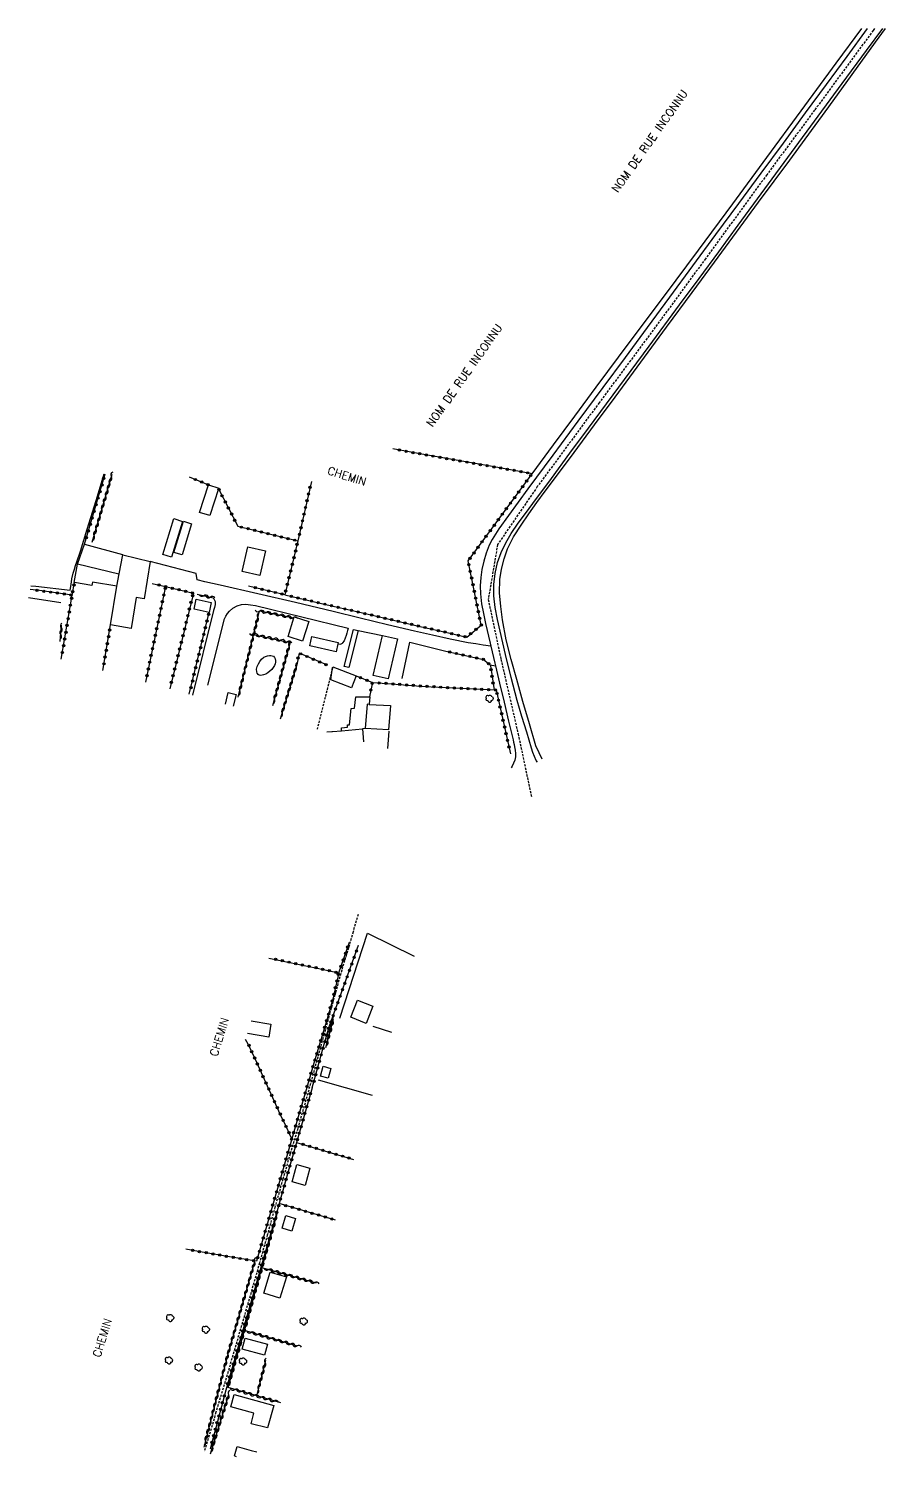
# Model space of a CAD drawing. Header units: millimetres. Extents: x 105000 to 106000, y 137000 to 138000.
# Drawn here: x 105381.1 to 105568.6, y 137687.7 to 138000 of the extents above; entities that cross this region are included whole.
import ezdxf

# ---------------------------------------------------------------- set-up
doc = ezdxf.new("R2010")
doc.units = ezdxf.units.MM
doc.linetypes.add('DASHED', pattern=[0.75, 0.5, -0.25])
doc.layers.get('0').update_dxf_attribs({"linetype": 'CONTINUOUS'})
for name, color, linetype in [('W0001', 6, 'DASHED'), ('W0008', 7, 'CONTINUOUS'), ('W0014', 7, 'CONTINUOUS'), ('W0017', 7, 'CONTINUOUS'), ('W0070', 7, 'DASHED'), ('W0101', 7, 'CONTINUOUS'), ('W0104', 1, 'CONTINUOUS'), ('W0112', 1, 'DASHED'), ('W0300', 7, 'CONTINUOUS'), ('W0303', 7, 'CONTINUOUS'), ('W0310', 3, 'CONTINUOUS'), ('W0322', 7, 'CONTINUOUS'), ('W0323', 7, 'CONTINUOUS'), ('W0330', 7, 'CONTINUOUS'), ('W0515', 5, 'CONTINUOUS'), ('W0989', 7, 'CONTINUOUS')]:
    doc.layers.add(name, color=color, linetype=linetype)
doc.styles.get("Standard").update_dxf_attribs({"font": 'romans.shx', "width": 0.85})

# ---------------------------------------------------------------- blocks, each defined once
blk = doc.blocks.new('T300')
for p, q in [((-0.8, 0.51), (-0.86, 0.34)), ((-0.86, 0.34), (-0.86, 0.17)), ((-0.86, 0.17), (-0.74, 0.06)), ((-0.69, 0.63), (-0.8, 0.51)), ((-0.8, -0.06), (-0.74, 0.06)), ((-0.74, 0.06), (-0.69, 0.11)), ((-0.57, 0.69), (-0.69, 0.63)), ((-0.46, 0.69), (-0.57, 0.69)), ((-0.29, 0.63), (-0.46, 0.69)), ((-0.29, 0.63), (-0.17, 0.74)), ((-0.23, 0.57), (-0.29, 0.63)), ((-0.17, 0.74), (-0.06, 0.8)), ((-0.06, 0.8), (0.06, 0.8)), ((0.06, 0.8), (0.23, 0.74)), ((0.23, 0.74), (0.34, 0.63)), ((0.34, 0.63), (0.4, 0.51)), ((0.46, 0.46), (0.34, 0.46)), ((0.4, 0.51), (0.4, 0.46)), ((0.57, 0.4), (0.46, 0.46)), ((0.57, 0.4), (0.69, 0.29)), ((0.69, 0.29), (0.74, 0.17)), ((0.74, 0.06), (0.69, -0.17)), ((0.74, 0.17), (0.74, 0.06)), ((-0.8, -0.17), (-0.8, -0.06)), ((-0.8, -0.23), (-0.8, -0.17)), ((-0.74, -0.34), (-0.8, -0.23)), ((-0.69, -0.4), (-0.74, -0.34)), ((-0.51, -0.46), (-0.69, -0.4)), ((-0.4, -0.46), (-0.51, -0.46)), ((-0.4, -0.46), (-0.34, -0.46)), ((-0.34, -0.46), (-0.34, -0.4)), ((-0.34, -0.51), (-0.34, -0.46)), ((-0.29, -0.63), (-0.34, -0.51)), ((-0.17, -0.74), (-0.29, -0.63)), ((-0.06, -0.8), (-0.17, -0.74)), ((0.06, -0.8), (-0.06, -0.8)), ((0.17, -0.74), (0.06, -0.8)), ((0.23, -0.69), (0.17, -0.74)), ((0.29, -0.46), (0.23, -0.46)), ((0.29, -0.63), (0.23, -0.69)), ((0.46, -0.4), (0.29, -0.46)), ((0.34, -0.51), (0.29, -0.63)), ((0.34, -0.51), (0.34, -0.46)), ((0.57, -0.34), (0.46, -0.4)), ((0.63, -0.29), (0.57, -0.34)), ((0.69, -0.17), (0.63, -0.29))]:
    blk.add_line(p, q)
blk = doc.blocks.new('t323o')
at = {"color": 0, "linetype": 'Continuous'}
for radius in [0.25, 0.15]:
    blk.add_circle((0, 0), radius, dxfattribs=at)
blk = doc.blocks.new('t310o')
at = {"color": 0, "linetype": 'Continuous'}
for centre, start, end in [((-0.5, 0.38), 216.8699, 323.1304), ((0.5, -0.37), 36.8699, 143.1303)]:
    blk.add_arc(centre, 0.625, start, end, dxfattribs=at)
blk = doc.blocks.new('t322o')
at = {"color": 0, "linetype": 'Continuous'}
for radius in [0.25, 0.15]:
    blk.add_circle((0, 0), radius, dxfattribs=at)

msp = doc.modelspace()

# ---------------------------------------------------------------- linework, layer by layer
at = {"layer": 'W0001'}
msp.add_lwpolyline([(105566.2, 138000), (105565.89, 137999.58), (105553.09, 137982.17), (105542.6, 137968.01), (105529.19, 137949.66), (105519.54, 137936.47), (105505.93, 137918.15), (105492.4, 137899.8), (105483.7, 137887.13), (105481.66, 137875.12), (105484.44, 137862.04), (105488.2, 137845.72), (105491.11, 137832.01)], dxfattribs=at)
at = {"layer": 'W0008'}
for points in [[(105564.59, 138000), (105560.12, 137993.92), (105555.58, 137987.73), (105551.04, 137981.55), (105546.18, 137974.95), (105541.31, 137968.36), (105536.45, 137961.77), (105531.4, 137954.92), (105526.35, 137948.07), (105521.29, 137941.22), (105516.44, 137934.64), (105511.59, 137928.06), (105506.73, 137921.48), (105501.27, 137914.1), (105495.81, 137906.71), (105490.34, 137899.33), (105483.97, 137890.59), (105483.24, 137889.4), (105482.51, 137888.21), (105481.87, 137886.98), (105481.2, 137885.28), (105480.68, 137883.51), (105480.29, 137881.71), (105480.05, 137879.93), (105479.93, 137878.12), (105479.94, 137876.33), (105480.18, 137874.17), (105480.6, 137872.03), (105481.03, 137869.89)], [(105492.44, 137839.56), (105492.16, 137839.9), (105491.76, 137840.75), (105491.44, 137841.67), (105491.13, 137842.59), (105490.07, 137846.07), (105489.01, 137849.55), (105488, 137853.05), (105486.68, 137858.07), (105485.46, 137863.12), (105484.24, 137868.17), (105483.7, 137870.75), (105483.16, 137873.34), (105482.88, 137875.93), (105482.91, 137878.37), (105483.15, 137880.82), (105483.66, 137883.19), (105484.47, 137885.38), (105485.53, 137887.5), (105486.71, 137889.55), (105488.19, 137891.8), (105489.82, 137893.96), (105491.45, 137896.12), (105495.49, 137901.61), (105499.53, 137907.1), (105503.57, 137912.58), (105510.22, 137921.57), (105516.88, 137930.55), (105523.52, 137939.54), (105527.81, 137945.36), (105532.09, 137951.18), (105536.37, 137957.01), (105542.19, 137964.94), (105548.01, 137972.88), (105553.83, 137980.82), (105559.12, 137988), (105564.43, 137995.19), (105567.98, 138000)], [(105481.03, 137869.89), (105482.07, 137865.53), (105482.22, 137864.89), (105483.11, 137861.17), (105483.24, 137860.62)]]:
    msp.add_lwpolyline(points, dxfattribs=at)
at = {"layer": 'W0014'}
msp.add_lwpolyline([(105483.25, 137860.61), (105484.15, 137856.81), (105485.13, 137852.67), (105486.12, 137848.53), (105487.1, 137844.39), (105487.22, 137843.9), (105487.33, 137843.4), (105487.43, 137842.91), (105487.56, 137842.16), (105487.65, 137841.41), (105487.64, 137840.67), (105487.45, 137840), (105487.17, 137839.33), (105486.88, 137838.67), (105486.68, 137838.32)], dxfattribs=at)
at = {"layer": 'W0017'}
for points in [[(105417.94, 137879.39), (105417.78, 137880.77), (105407.71, 137883.46)], [(105482.22, 137864.89), (105480.57, 137865.15), (105478.92, 137865.4), (105477.26, 137865.67), (105473.35, 137866.42), (105469.45, 137867.29), (105465.56, 137868.18), (105459.6, 137869.58), (105453.66, 137871.04), (105447.71, 137872.49), (105439.49, 137874.44), (105431.27, 137876.37), (105423.03, 137878.25), (105421.34, 137878.63), (105419.64, 137879.01), (105417.94, 137879.39)], [(105421.48, 137875.51), (105421.63, 137875.23), (105421.78, 137874.95), (105421.89, 137874.67), (105421.9, 137874.02), (105421.74, 137873.35), (105421.57, 137872.68), (105416.92, 137854.2)], [(105420.3, 137856.38), (105423.92, 137870.9), (105424.27, 137871.48), (105424.62, 137872.06), (105425.03, 137872.57), (105425.8, 137873.21), (105426.7, 137873.72), (105427.64, 137874.04), (105428.63, 137874.1), (105429.67, 137873.97), (105430.7, 137873.84), (105450.98, 137868.85), (105450.85, 137868.3), (105450.72, 137867.76), (105450.56, 137867.24), (105450.35, 137866.66), (105450.11, 137866.1), (105449.76, 137865.61), (105449.66, 137865.5), (105449.55, 137865.4), (105449.43, 137865.32), (105449.22, 137865.3), (105448.99, 137865.34), (105448.76, 137865.39)], [(105453.22, 137868.32), (105458.49, 137867.25)], [(105462.79, 137857.83), (105464.52, 137865.8), (105472.4, 137863.81)], [(105482.08, 137860.81), (105483.25, 137860.61)], [(105459.69, 137842.49), (105459.99, 137846.31)]]:
    msp.add_lwpolyline(points, dxfattribs=at)
at = {"layer": 'W0070'}
msp.add_lwpolyline([(105453.22, 137806.24), (105452.07, 137802.42), (105451.29, 137799.61), (105450.43, 137796.81), (105449.59, 137794.01), (105448.28, 137789.35), (105447, 137784.68), (105445.73, 137780), (105444.35, 137774.99), (105442.97, 137769.98), (105441.57, 137764.97), (105439.96, 137759.41), (105438.32, 137753.86), (105436.7, 137748.3), (105434.99, 137742.21), (105433.31, 137736.1), (105431.61, 137730.01), (105429.34, 137722.07), (105427.04, 137714.15), (105424.73, 137706.22), (105422.08, 137697.33), (105419.49, 137688.66)], dxfattribs=at)
at = {"layer": 'W0101'}
msp.add_lwpolyline([(105426.12, 137687.78), (105426.49, 137687.68)], dxfattribs=at)
at = {"layer": 'W0104'}
for points in [[(105420.47, 137900.19), (105422.68, 137899.46), (105422.63, 137899.31), (105420.71, 137893.46), (105418.51, 137894.18)], [(105412.83, 137892.81), (105414.78, 137892.21), (105412.38, 137884.39), (105410.43, 137884.99)], [(105414.95, 137892.25), (105416.75, 137891.7), (105414.67, 137884.86), (105412.87, 137885.41)], [(105393.29, 137887.21), (105401.64, 137884.94), (105401.64, 137884.93), (105401.71, 137884.91), (105407.71, 137883.46), (105406.36, 137875.27), (105404.61, 137875.56), (105403.49, 137868.81), (105399.02, 137869.55), (105400.41, 137878), (105400.86, 137880.7), (105400.85, 137880.67), (105391.75, 137882.87)], [(105429.05, 137886.66), (105432.9, 137885.77), (105431.65, 137880.36), (105427.79, 137881.24)], [(105417.78, 137875.17), (105421.04, 137874.49), (105420.58, 137872.29), (105417.32, 137872.97)], [(105442.42, 137870.3), (105441.05, 137865.98), (105437.85, 137866.99), (105439.15, 137871.1), (105439.22, 137871.32)], [(105443.08, 137867.01), (105448.83, 137865.73), (105448.76, 137865.39), (105448.38, 137863.7), (105442.63, 137864.98)], [(105452.18, 137868.58), (105453.22, 137868.32), (105451.17, 137860.21), (105450.12, 137860.47)], [(105458.49, 137867.25), (105461.78, 137866.48), (105459.75, 137857.74), (105456.45, 137858.51)], [(105456.43, 137786.18), (105454.95, 137782.4), (105451.57, 137783.73), (105453.06, 137787.5)], [(105447.22, 137772.56), (105446.66, 137770.44), (105444.97, 137770.89), (105445.53, 137773.01), (105447.22, 137772.56)], [(105439.79, 137751.52), (105442.65, 137750.74), (105441.63, 137746.97), (105438.77, 137747.74)], [(105437.38, 137740.36), (105439.5, 137739.74), (105438.67, 137736.96), (105436.55, 137737.59)], [(105433.93, 137728.01), (105437.48, 137726.93), (105436.07, 137722.3), (105432.53, 137723.38)], [(105428.48, 137713.53), (105433.32, 137712.23), (105432.68, 137709.84), (105427.84, 137711.14)], [(105426.06, 137701.23), (105434.72, 137698.84), (105433.37, 137693.95), (105429.78, 137694.78), (105430.33, 137697.17), (105425.32, 137698.55)]]:
    msp.add_lwpolyline(points, close=True, dxfattribs=at)
for points in [[(105400.86, 137880.7), (105401.71, 137884.91)], [(105400.41, 137878), (105395.04, 137878.94), (105394.91, 137878.2), (105391.09, 137878.87), (105391.05, 137878.87), (105391.75, 137882.87)], [(105447.19, 137857.55), (105447.6, 137860.24), (105447.62, 137860.4), (105452.75, 137858.39), (105451.73, 137855.79)], [(105451.73, 137855.79), (105447.19, 137857.55)], [(105424.14, 137852.22), (105424.76, 137854.75), (105426.49, 137854.32), (105425.86, 137851.75)], [(105449.52, 137846.42), (105449.52, 137847.02), (105450.89, 137847.19), (105450.89, 137847.68), (105451.29, 137847.68), (105451.63, 137851.24), (105452.42, 137851.33), (105452.66, 137853.82), (105455.68, 137853.83), (105455.73, 137853.83), (105455.58, 137852.24), (105455.58, 137852.18), (105455.58, 137852.18), (105455.2, 137852.21), (105454.7, 137846.91), (105454.12, 137846.84)], [(105455.58, 137852.18), (105460.3, 137851.92), (105459.81, 137846.63), (105454.7, 137846.91)], [(105446.36, 137846.14), (105447.43, 137846.24), (105447.56, 137846.25), (105447.58, 137846.24), (105449.52, 137846.42), (105454.12, 137846.84), (105454.38, 137843.95)], [(105429.75, 137782.99), (105434.12, 137782.23), (105433.62, 137779.38), (105428.95, 137780.2)], [(105426.12, 137687.78), (105426.7, 137689.85), (105429.77, 137689), (105431.03, 137688.65)]]:
    msp.add_lwpolyline(points, dxfattribs=at)
at = {"layer": 'W0112'}
msp.add_lwpolyline([(105447.6, 137860.24), (105444.21, 137846.73)], dxfattribs=at)
at = {"layer": 'W0303'}
for points in [[(105381.07, 137875.54), (105388.14, 137874.46)], [(105449.17, 137783.53), (105455.21, 137802.11), (105465.47, 137797.12)], [(105456.42, 137781.77), (105460.5, 137780.49)], [(105456.34, 137766.6), (105444.54, 137770.01)]]:
    msp.add_lwpolyline(points, dxfattribs=at)
at = {"layer": 'W0310'}
for points in [[(105394.99, 137887.63), (105399.37, 137902.56)], [(105417.93, 137876.26), (105421.48, 137875.51)], [(105426.93, 137853.73), (105431.59, 137872.61), (105439.15, 137871.1)], [(105387.95, 137865.93), (105388.31, 137869.51)], [(105429.88, 137867.55), (105438.29, 137865.74), (105434.44, 137851.88)], [(105439.75, 137860.84), (105436.12, 137848.94)], [(105446.13, 137777.13), (105447.82, 137783.45)], [(105424.72, 137702.73), (105425.32, 137704.88), (105425.92, 137707.02), (105426.53, 137709.17), (105427.12, 137711.18), (105427.72, 137713.2), (105428.32, 137715.21), (105432.14, 137728.95), (105435.54, 137741.1)], [(105430.54, 137730.25), (105427.65, 137720.31), (105424.77, 137710.37), (105419.39, 137689.69), (105419.39, 137689.69), (105419.39, 137689.69)], [(105444.08, 137725.6), (105432.14, 137728.95)], [(105439.95, 137711.81), (105428.32, 137715.21)], [(105430.99, 137700.91), (105432.98, 137708.69)], [(105420.89, 137688.25), (105424.89, 137701.26)], [(105436.24, 137699.38), (105430.99, 137700.91), (105424.72, 137702.73)]]:
    msp.add_lwpolyline(points, dxfattribs=at)
at = {"layer": 'W0322'}
msp.add_lwpolyline([(105443.11, 137768.29), (105444.36, 137772.81), (105445.6, 137777.32), (105446.9, 137781.83), (105446.9, 137781.83), (105453.3, 137799.52), (105453.3, 137799.52), (105453.3, 137799.52), (105453.3, 137799.52), (105453.3, 137799.52)], dxfattribs=at)
at = {"layer": 'W0323'}
for points in [[(105437.14, 137876.15), (105445.48, 137874.2), (105453.82, 137872.24), (105462.16, 137870.3), (105467.08, 137869.16), (105472.01, 137868.03), (105476.94, 137866.89), (105480.12, 137869.52), (105477.24, 137883.55), (105491.27, 137902.64), (105482.94, 137904.11), (105474.62, 137905.58), (105466.3, 137907.06), (105460.79, 137908.06)], [(105393.29, 137887.21), (105397.83, 137902.62)], [(105416.19, 137901.93), (105420.47, 137900.19)], [(105442.95, 137900.92), (105440.03, 137887.93)], [(105422.63, 137899.31), (105426.87, 137891.13)], [(105426.87, 137891.13), (105440.03, 137887.93), (105437.14, 137876.15), (105429.21, 137878.05)], [(105388.24, 137862.04), (105390.61, 137876.08), (105391.09, 137878.87)], [(105408.13, 137878.61), (105411.06, 137877.93), (105417.13, 137876.51)], [(105390.61, 137876.08), (105383.46, 137877.05), (105381.44, 137877.32)], [(105411.06, 137877.93), (105406.65, 137857.01)], [(105417.13, 137876.51), (105411.99, 137855.55)], [(105416.24, 137854.38), (105420.58, 137872.29)], [(105397.29, 137859.57), (105399.02, 137869.55)], [(105446.51, 137860.73), (105440.27, 137863.39), (105439.75, 137860.84)], [(105472.4, 137863.81), (105480.61, 137862.02), (105482.08, 137860.81), (105482.15, 137860.75), (105482.16, 137860.63), (105482.93, 137855.35)], [(105452.75, 137858.39), (105456.3, 137856.98), (105455.68, 137853.83)], [(105456.3, 137856.98), (105460.6, 137856.66), (105464.89, 137856.34), (105469.19, 137856.05), (105473.93, 137855.79), (105478.67, 137855.56), (105482.93, 137855.35), (105483.41, 137855.33)], [(105483.41, 137855.33), (105486.54, 137841.39), (105486.54, 137841.39)], [(105448.95, 137793.45), (105451.27, 137800.13)], [(105433.66, 137796.7), (105444.23, 137794.51), (105448.95, 137793.45)], [(105448.95, 137793.45), (105448.52, 137791.54), (105448.08, 137789.63), (105447.63, 137787.73), (105446.3, 137782.87), (105444.83, 137778.04), (105443.37, 137773.21), (105441.8, 137767.85), (105440.24, 137762.49), (105438.67, 137757.13), (105430.97, 137730.36), (105425.03, 137731.36), (105419.09, 137732.37), (105415.5, 137732.99)], [(105438.67, 137757.13), (105437.41, 137759.85), (105436.16, 137762.57), (105434.9, 137765.28), (105432.98, 137769.48), (105431.07, 137773.68), (105429.16, 137777.88), (105428.57, 137778.86)], [(105443.11, 137768.29), (105440.51, 137759.14), (105439.71, 137756.35), (105437.9, 137749.99), (105435.91, 137742.98), (105435.3, 137740.85), (105431.61, 137727.95), (105427.92, 137715.04), (105424.22, 137702.14)], [(105439.71, 137756.35), (105452.17, 137752.65)], [(105448.2, 137739.39), (105435.91, 137742.98)], [(105424.22, 137702.14), (105420.78, 137689.3)]]:
    msp.add_lwpolyline(points, dxfattribs=at)
at = {"layer": 'W0330'}
for points in [[(105493.43, 137840.17), (105492.78, 137841.6), (105492.11, 137843.09), (105490.68, 137847.93), (105489.24, 137852.77), (105487.89, 137857.64), (105486.71, 137861.96), (105485.6, 137866.3), (105484.79, 137870.69), (105484.4, 137873.62), (105484.14, 137876.58), (105484.22, 137879.5), (105484.57, 137881.77), (105485.12, 137884.03), (105485.87, 137886.21), (105487.19, 137888.86), (105488.83, 137891.37), (105490.54, 137893.84), (105492.29, 137896.33), (105494.11, 137898.78), (105495.93, 137901.23), (105500.44, 137907.27), (105504.94, 137913.32), (105509.44, 137919.37), (105515.07, 137927), (105520.69, 137934.65), (105526.31, 137942.3), (105531.15, 137948.88), (105535.99, 137955.47), (105540.83, 137962.05), (105544.23, 137966.65), (105547.63, 137971.24), (105551.02, 137975.83), (105556.16, 137982.89), (105561.28, 137989.96), (105566.41, 137997.03), (105568.58, 138000)], [(105550.13, 137981.97), (105557.82, 137992.42), (105563.4, 138000)], [(105491.27, 137902.64), (105495.94, 137908.95), (105500.61, 137915.25), (105505.28, 137921.55), (105512.74, 137931.54), (105520.21, 137941.51), (105527.66, 137951.5), (105535.16, 137961.65), (105542.65, 137971.81), (105550.13, 137981.97)], [(105381.6, 137878.12), (105382.68, 137878), (105390.19, 137877.13), (105390.38, 137878.39), (105390.57, 137879.66), (105390.83, 137880.9), (105391.09, 137881.72), (105391.37, 137882.53), (105391.66, 137883.34), (105392.43, 137885.72), (105393.17, 137888.11), (105393.91, 137890.49), (105395.85, 137896.8), (105397.64, 137902.63)]]:
    msp.add_lwpolyline(points, dxfattribs=at)
at = {"layer": 'W0515'}
msp.add_lwpolyline([(105432.47, 137858.61), (105432.16, 137858.53), (105431.83, 137858.49), (105431.55, 137858.54), (105431.32, 137858.72), (105431.13, 137859), (105431, 137859.28), (105430.95, 137859.85), (105431.11, 137860.46), (105431.35, 137861.02), (105431.66, 137861.57), (105432.07, 137862.08), (105432.56, 137862.47), (105432.94, 137862.66), (105433.36, 137862.81), (105433.78, 137862.87), (105434.08, 137862.86), (105434.39, 137862.82), (105434.64, 137862.71), (105434.86, 137862.46), (105435, 137862.13), (105435.08, 137861.79), (105435.08, 137861.42), (105435.01, 137861.05), (105434.88, 137860.69), (105434.63, 137860.22), (105434.28, 137859.79), (105433.89, 137859.42), (105433.46, 137859.08), (105432.98, 137858.79)], close=True, dxfattribs=at)

# ---------------------------------------------------------------- block references
at = {"layer": 'W0300', "rotation": 359.9999899820874}
for p in [(105481.99, 137853.41), (105441.31, 137717.18), (105428.05, 137708.43)]:
    msp.add_blockref('T300', p, dxfattribs=at)
at = {"layer": 'W0300'}
for p in [(105412.1, 137717.95), (105419.91, 137715.4), (105411.83, 137708.65), (105418.32, 137707.11)]:
    msp.add_blockref('T300', p, dxfattribs=at)
at = {"layer": 'W0310'}
for p, rotation in [((105398.79, 137900.58), 73.62619329080735), ((105399.21, 137902.02), 73.62619329080735), ((105397.52, 137896.27), 73.62619329080735), ((105397.95, 137897.71), 73.62619329080735), ((105398.37, 137899.15), 73.62619329080735), ((105396.68, 137893.39), 73.62619329080735), ((105397.1, 137894.83), 73.62619329080735), ((105395.83, 137890.51), 73.62619329080735), ((105396.25, 137891.95), 73.62619329080735), ((105395.41, 137889.07), 73.62619329080735), ((105419.39, 137875.95), 348.0813169817786), ((105420.86, 137875.64), 348.0813169817786), ((105431.65, 137872.59), 348.7454764674711), ((105431.25, 137871.21), 76.13172646235581), ((105433.12, 137872.3), 348.7454764674711), ((105434.59, 137872.01), 348.7454764674711), ((105436.06, 137871.72), 348.7454764674711), ((105388.25, 137868.91), 84.21339890819695), ((105430.53, 137868.29), 76.13172646235581), ((105430.89, 137869.75), 76.13172646235581), ((105437.54, 137871.42), 348.7454764674711), ((105439.01, 137871.13), 348.7454764674711), ((105388.1, 137867.42), 84.21339890819695), ((105430.36, 137867.44), 347.9075689939675), ((105429.81, 137865.38), 76.13172646235581), ((105430.17, 137866.84), 76.13172646235581), ((105431.83, 137867.13), 347.9075689939675), ((105433.29, 137866.82), 347.9075689939675), ((105434.76, 137866.5), 347.9075689939675), ((105436.23, 137866.19), 347.9075689939675), ((105437.69, 137865.87), 347.9075689939675), ((105438.06, 137864.89), 254.4790865026539), ((105429.09, 137862.47), 76.13172646235581), ((105429.45, 137863.92), 76.13172646235581), ((105437.25, 137862), 254.4790865026539), ((105437.65, 137863.44), 254.4790865026539), ((105428.37, 137859.56), 76.13172646235581), ((105428.73, 137861.01), 76.13172646235581), ((105436.45, 137859.11), 254.4790865026539), ((105436.85, 137860.55), 254.4790865026539), ((105439.18, 137858.99), 253.0261427672992), ((105439.62, 137860.42), 253.0261427672992), ((105427.65, 137856.64), 76.13172646235581), ((105428.01, 137858.1), 76.13172646235581), ((105435.65, 137856.22), 254.4790865026539), ((105436.05, 137857.66), 254.4790865026539), ((105438.31, 137856.12), 253.0261427672992), ((105438.74, 137857.55), 253.0261427672992), ((105427.29, 137855.19), 76.13172646235581), ((105434.84, 137853.33), 254.4790865026539), ((105435.25, 137854.77), 254.4790865026539), ((105437.43, 137853.25), 253.0261427672992), ((105437.87, 137854.68), 253.0261427672992), ((105436.55, 137850.38), 253.0261427672992), ((105436.99, 137851.81), 253.0261427672992), ((105447.29, 137781.48), 75.04827457240795), ((105447.68, 137782.93), 75.04827457240795), ((105446.52, 137778.58), 75.04827457240795), ((105446.9, 137780.03), 75.04827457240795), ((105435.31, 137740.27), 74.3621265053155), ((105434.5, 137737.38), 74.3621265053155), ((105434.9, 137738.82), 74.3621265053155), ((105433.69, 137734.49), 74.3621265053155), ((105434.1, 137735.93), 74.3621265053155), ((105432.88, 137731.6), 74.3621265053155), ((105433.29, 137733.04), 74.3621265053155), ((105430.1, 137728.75), 253.805992717681), ((105430.52, 137730.19), 253.805992717681), ((105432.07, 137728.71), 74.46383692850549), ((105432.48, 137730.16), 74.3621265053155), ((105433.58, 137728.54), 164.3624648483534), ((105435.03, 137728.14), 164.3624648483534), ((105428.85, 137724.42), 253.805992717681), ((105429.27, 137725.86), 253.805992717681), ((105429.69, 137727.31), 253.805992717681), ((105430.87, 137724.38), 74.46383692850549), ((105431.27, 137725.82), 74.46383692850549), ((105431.67, 137727.27), 74.46383692850549), ((105436.47, 137727.73), 164.3624648483534), ((105437.92, 137727.33), 164.3624648483534), ((105439.36, 137726.92), 164.3624648483534), ((105440.81, 137726.52), 164.3624648483534), ((105442.25, 137726.11), 164.3624648483534), ((105443.69, 137725.71), 164.3624648483534), ((105428.01, 137721.54), 253.805992717681), ((105428.43, 137722.98), 253.805992717681), ((105430.07, 137721.49), 74.46383692850549), ((105430.47, 137722.93), 74.46383692850549), ((105427.18, 137718.66), 253.8044489422965), ((105427.59, 137720.1), 253.8044489422965), ((105429.26, 137718.59), 74.46383692850549), ((105429.66, 137720.04), 74.46383692850549), ((105426.34, 137715.78), 253.8044489422965), ((105426.76, 137717.22), 253.8044489422965), ((105428.46, 137715.7), 74.46383692850549), ((105428.86, 137717.15), 74.46383692850549), ((105425.5, 137712.9), 253.8044489422965), ((105425.92, 137714.34), 253.8044489422965), ((105427.61, 137712.83), 73.36599505671516), ((105428.04, 137714.26), 73.37379049962279), ((105429.76, 137714.79), 163.6869268907888), ((105431.2, 137714.37), 163.6869268907888), ((105432.64, 137713.95), 163.6869268907888), ((105434.08, 137713.53), 163.6869268907888), ((105435.52, 137713.11), 163.6869268907888), ((105436.96, 137712.69), 163.6869268907888), ((105424.68, 137710.02), 255.4335466929689), ((105425.08, 137711.46), 253.8044489422965), ((105426.76, 137709.95), 73.6580998438363), ((105427.18, 137711.39), 73.36599505671516), ((105438.4, 137712.27), 163.6869268907888), ((105439.84, 137711.84), 163.6869268907888), ((105423.54, 137705.66), 255.4335466929689), ((105423.92, 137707.11), 255.4335466929689), ((105424.3, 137708.57), 255.4335466929689), ((105425.53, 137705.62), 74.42217422566274), ((105425.93, 137707.07), 74.10407620442305), ((105426.34, 137708.51), 74.10407620442305), ((105432.48, 137706.72), 75.67492792386236), ((105432.85, 137708.18), 75.67492792386236), ((105422.79, 137702.76), 255.4335466929689), ((105423.17, 137704.21), 255.4335466929689), ((105425.12, 137704.18), 74.39739225059603), ((105431.73, 137703.82), 75.67492792386236), ((105432.1, 137705.27), 75.67492792386236), ((105422.03, 137699.85), 255.4335466929689), ((105422.41, 137701.31), 255.4335466929689), ((105424.42, 137699.72), 72.9202344092095), ((105424.86, 137701.15), 72.9202344092095), ((105426.16, 137702.31), 163.7847067303259), ((105427.6, 137701.9), 163.7847067303259), ((105429.04, 137701.48), 163.7847067303259), ((105430.48, 137701.06), 163.7847067303259), ((105431.36, 137702.36), 75.67492792386236), ((105431.92, 137700.64), 163.7865308716284), ((105433.36, 137700.22), 163.7865308716284), ((105434.8, 137699.8), 163.7865308716284), ((105421.28, 137696.95), 255.4335466929689), ((105421.66, 137698.4), 255.4335466929689), ((105423.54, 137696.85), 72.9202344092095), ((105423.98, 137698.28), 72.9202344092095), ((105420.53, 137694.05), 255.4335466929689), ((105420.9, 137695.5), 255.4335466929689), ((105422.65, 137693.98), 72.9202344092095), ((105423.09, 137695.41), 72.9202344092095), ((105419.77, 137691.14), 255.4335466929689), ((105420.15, 137692.6), 255.4335466929689), ((105421.77, 137691.11), 72.9202344092095), ((105422.21, 137692.55), 72.9202344092095), ((105421.33, 137689.68), 72.9202344092095)]:
    msp.add_blockref('t310o', p, dxfattribs=dict(at, rotation=rotation))
at = {"layer": 'W0322'}
for p, rotation in [((105452.32, 137796.82), 70.12642958929352), ((105452.83, 137798.23), 70.12642958929352), ((105451.3, 137794), 70.12642958929352), ((105451.81, 137795.41), 70.12642958929352), ((105450.28, 137791.17), 70.12642958929352), ((105450.79, 137792.58), 70.12642958929352), ((105449.26, 137788.35), 70.12642958929352), ((105449.77, 137789.76), 70.12642958929352), ((105448.24, 137785.53), 70.12642958929352), ((105448.75, 137786.94), 70.12642958929352), ((105446.75, 137781.29), 73.89676025965797), ((105447.22, 137782.71), 70.12642958929352), ((105447.73, 137784.12), 70.12642958929352), ((105445.92, 137778.41), 73.89676025965797), ((105446.33, 137779.85), 73.89676025965797), ((105445.1, 137775.52), 74.55833456561984), ((105445.5, 137776.96), 74.55833456561984), ((105444.31, 137772.63), 74.55833456571457), ((105444.71, 137774.07), 74.55833456561984), ((105443.51, 137769.73), 74.55833456571457), ((105443.91, 137771.18), 74.55833456571457)]:
    msp.add_blockref('t322o', p, dxfattribs=dict(at, rotation=rotation))
at = {"layer": 'W0323'}
for p, rotation in [((105462.22, 137907.8), 169.7500871476099), ((105463.7, 137907.53), 169.7500871476099), ((105465.17, 137907.26), 169.7500871476099), ((105466.65, 137907), 169.9158426237007), ((105468.13, 137906.74), 169.9158426237007), ((105469.6, 137906.47), 169.9158426237007), ((105471.08, 137906.21), 169.9158426237007), ((105472.56, 137905.95), 169.9158426237007), ((105474.04, 137905.68), 169.9158426237007), ((105475.51, 137905.42), 169.9861310239857), ((105476.99, 137905.16), 169.9861310239857), ((105478.47, 137904.9), 169.9861310239857), ((105479.94, 137904.64), 169.9861310239857), ((105481.42, 137904.38), 169.9861310239857), ((105482.9, 137904.12), 169.9861310239857), ((105484.38, 137903.86), 169.991627533036), ((105485.85, 137903.6), 169.991627533036), ((105487.33, 137903.34), 169.991627533036), ((105488.81, 137903.08), 169.991627533036), ((105397.11, 137900.16), 73.55801020386832), ((105397.53, 137901.6), 73.55801020386832), ((105417.58, 137901.36), 337.847968347057), ((105418.97, 137900.8), 337.847968347057), ((105420.36, 137900.23), 337.847968347057), ((105490.08, 137901.03), 53.69609957998251), ((105490.28, 137902.82), 169.991627533036), ((105490.97, 137902.24), 53.69609957998251), ((105396.26, 137897.28), 73.55801020386832), ((105396.68, 137898.72), 73.55801020386832), ((105422.73, 137899.12), 297.4016496340663), ((105423.42, 137897.79), 297.4016496340663), ((105442.33, 137898.17), 257.3346233207237), ((105442.66, 137899.64), 257.3346233207237), ((105487.42, 137897.4), 53.69609957998251), ((105488.31, 137898.61), 53.69609957998251), ((105489.19, 137899.82), 53.69609957998251), ((105395.41, 137894.41), 73.55801020386832), ((105395.83, 137895.84), 73.55801020386832), ((105424.11, 137896.45), 297.4016496340663), ((105424.8, 137895.12), 297.4016496340663), ((105425.49, 137893.79), 297.4016496340663), ((105441.34, 137893.78), 257.3346233207237), ((105441.67, 137895.24), 257.3346233207237), ((105442, 137896.71), 257.3346233207237), ((105484.75, 137893.78), 53.69609957998251), ((105485.64, 137894.98), 53.69609957998251), ((105486.53, 137896.19), 53.69609957998251), ((105394.56, 137891.53), 73.55801020386832), ((105394.98, 137892.97), 73.55801020386832), ((105426.18, 137892.46), 297.4016496340663), ((105427.66, 137890.94), 346.3230244971658), ((105429.12, 137890.58), 346.3230244971658), ((105440.69, 137890.85), 257.3346233207237), ((105441.01, 137892.32), 257.3346233207237), ((105482.98, 137891.36), 53.69609957998251), ((105483.87, 137892.57), 53.69609957998251), ((105393.71, 137888.65), 73.55801020386832), ((105394.13, 137890.09), 73.55801020386832), ((105430.57, 137890.23), 346.3230244971658), ((105432.03, 137889.87), 346.3230244971658), ((105433.49, 137889.52), 346.3230244971658), ((105434.95, 137889.16), 346.3230244971658), ((105436.4, 137888.81), 346.3230244971658), ((105437.86, 137888.45), 346.3230244971658), ((105439.32, 137888.1), 346.3230244971658), ((105440.36, 137889.39), 257.3346233207237), ((105480.31, 137887.73), 53.69609957998251), ((105481.2, 137888.94), 53.69609957998251), ((105482.09, 137890.15), 53.69609957998251), ((105439.49, 137885.72), 256.2022057474264), ((105439.84, 137887.18), 256.2022057474264), ((105478.54, 137885.31), 53.69609957998251), ((105479.42, 137886.52), 53.69609957998251), ((105438.41, 137881.35), 256.2022057474264), ((105438.77, 137882.81), 256.2022057474264), ((105439.13, 137884.26), 256.2022057474264), ((105477.41, 137882.76), 101.5805228420157), ((105477.65, 137884.11), 53.69609957998251), ((105477.71, 137881.29), 101.5805228420157), ((105390.99, 137878.31), 80.39110751305742), ((105409.59, 137878.27), 346.8740169500335), ((105437.7, 137878.44), 256.2022057474264), ((105438.06, 137879.89), 256.2022057474264), ((105478.01, 137879.82), 101.5805228420157), ((105478.31, 137878.35), 101.5805228420157), ((105382.92, 137877.12), 172.288845419283), ((105384.41, 137876.92), 172.2888454195189), ((105385.9, 137876.72), 172.2888454195189), ((105387.38, 137876.52), 172.2888454195189), ((105388.87, 137876.32), 172.2888454195189), ((105390.36, 137876.11), 172.2888454195189), ((105390.49, 137875.35), 80.4008362964415), ((105390.74, 137876.83), 80.39110751305742), ((105410.67, 137876.09), 258.0960746839865), ((105410.98, 137877.56), 258.0960746839865), ((105411.05, 137877.93), 346.8740169500335), ((105412.51, 137877.59), 346.8710496479266), ((105413.97, 137877.25), 346.8710496479266), ((105415.43, 137876.91), 346.8710496479266), ((105416.89, 137876.57), 346.8710496479266), ((105416.99, 137875.94), 256.2169337826509), ((105430.67, 137877.7), 166.5895888678461), ((105432.13, 137877.35), 166.5895888678461), ((105433.59, 137877), 166.5895888678461), ((105435.05, 137876.65), 166.5895888678461), ((105436.51, 137876.31), 166.5895888678461), ((105437.34, 137876.98), 256.2022057474264), ((105438.6, 137875.81), 346.7928024923035), ((105440.06, 137875.47), 346.7928024923035), ((105441.52, 137875.13), 346.7928024923035), ((105478.61, 137876.88), 101.5805228420157), ((105478.91, 137875.41), 101.5805228420157), ((105389.99, 137872.4), 80.4008362964415), ((105390.24, 137873.88), 80.4008362964415), ((105410.05, 137873.15), 258.0960746839865), ((105410.36, 137874.62), 258.0960746839865), ((105416.27, 137873.03), 256.2169337826509), ((105416.63, 137874.49), 256.2169337826509), ((105420.48, 137871.88), 76.38434515433197), ((105442.98, 137874.78), 346.7928024923035), ((105444.44, 137874.44), 346.7928024923035), ((105445.9, 137874.1), 346.7862905013502), ((105447.36, 137873.76), 346.7862905013502), ((105448.82, 137873.41), 346.7862905013502), ((105450.28, 137873.07), 346.7862905013502), ((105451.74, 137872.73), 346.7862905013502), ((105453.2, 137872.38), 346.7862905013502), ((105454.66, 137872.04), 346.8820459079916), ((105479.21, 137873.94), 101.5805228420157), ((105479.51, 137872.47), 101.5805228420157), ((105389.49, 137869.44), 80.4008362964415), ((105389.74, 137870.92), 80.4008362964415), ((105409.12, 137868.75), 258.0960746839865), ((105409.43, 137870.22), 258.0960746839865), ((105409.74, 137871.68), 258.0960746839865), ((105415.56, 137870.11), 256.2169337826509), ((105415.92, 137871.57), 256.2169337826509), ((105419.77, 137868.96), 76.38434515433197), ((105420.12, 137870.42), 76.38434515433197), ((105456.12, 137871.7), 346.8820459079916), ((105457.58, 137871.36), 346.8820459079916), ((105459.04, 137871.02), 346.8820459079916), ((105460.5, 137870.68), 346.8820459079916), ((105461.97, 137870.34), 346.8820459079916), ((105463.43, 137870), 347.0053832082071), ((105464.89, 137869.67), 347.0053832082071), ((105466.35, 137869.33), 347.0053832082071), ((105467.81, 137868.99), 347.052094252268), ((105479.81, 137871), 101.5805228420157), ((105480.12, 137869.53), 101.5805228420157), ((105388.99, 137866.48), 80.4008362964415), ((105389.24, 137867.96), 80.4008362964415), ((105398.57, 137866.96), 80.18364684348276), ((105398.83, 137868.43), 80.18364684348276), ((105408.5, 137865.81), 258.0960746839865), ((105408.81, 137867.28), 258.0960746839865), ((105414.49, 137865.74), 256.2169337826509), ((105414.84, 137867.2), 256.2169337826509), ((105415.2, 137868.66), 256.2169337826509), ((105419.06, 137866.05), 76.38434515433197), ((105419.42, 137867.5), 76.38434515433197), ((105469.27, 137868.66), 347.052094252268), ((105470.74, 137868.32), 347.052094252268), ((105472.2, 137867.98), 347.0631376059207), ((105473.66, 137867.65), 347.0631376059207), ((105475.12, 137867.31), 347.0631376059207), ((105476.58, 137866.98), 347.0631376059207), ((105477.81, 137867.62), 39.53496568774693), ((105478.97, 137868.57), 39.53496568774693), ((105388.49, 137863.52), 80.4008362964415), ((105388.74, 137865), 80.4008362964415), ((105397.8, 137862.52), 80.18364684348276), ((105398.06, 137864), 80.18364684348276), ((105398.32, 137865.48), 80.18364684348276), ((105407.88, 137862.88), 258.0960746839865), ((105408.19, 137864.35), 258.0960746839865), ((105413.77, 137862.83), 256.2169337826509), ((105414.13, 137864.29), 256.2169337826509), ((105418.36, 137863.13), 76.38434515433197), ((105418.71, 137864.59), 76.38434515433197), ((105440.64, 137863.23), 156.914484363031), ((105442.02, 137862.65), 156.914484363031), ((105473.23, 137863.62), 347.7175494557445), ((105474.7, 137863.31), 347.7175494557445), ((105476.16, 137862.99), 347.7175494557445), ((105477.63, 137862.67), 347.7175494557445), ((105397.55, 137861.04), 80.18364684348276), ((105407.27, 137859.94), 258.0960746839865), ((105407.58, 137861.41), 258.0960746839865), ((105413.06, 137859.92), 256.2169337826509), ((105413.41, 137861.37), 256.2169337826509), ((105417.65, 137860.21), 76.38434515433197), ((105418.01, 137861.67), 76.38434515433197), ((105440.05, 137862.31), 258.400631910119), ((105443.4, 137862.06), 156.914484363031), ((105444.78, 137861.47), 156.914484363031), ((105446.16, 137860.88), 156.914484363031), ((105479.1, 137862.35), 347.7175494557445), ((105480.56, 137862.03), 347.7175494557445), ((105481.73, 137861.1), 320.5711670633804), ((105482.28, 137859.8), 278.2698997672384), ((105406.96, 137858.47), 258.0960746839865), ((105412.34, 137857), 256.2169337826509), ((105412.7, 137858.46), 256.2169337826509), ((105416.95, 137857.3), 76.38434515433197), ((105417.3, 137858.76), 76.38434515433197), ((105453.71, 137858.01), 338.3659828783115), ((105455.1, 137857.45), 338.3659828783115), ((105456.26, 137856.77), 258.9906282090963), ((105457.79, 137856.87), 355.7410128100316), ((105459.29, 137856.76), 355.7410128100316), ((105460.79, 137856.65), 355.7552576277715), ((105462.28, 137856.54), 355.7552576277715), ((105463.78, 137856.42), 355.7552576277715), ((105465.27, 137856.32), 356.1275467518353), ((105466.77, 137856.21), 356.1275467518353), ((105482.5, 137858.32), 278.2698997672384), ((105482.72, 137856.83), 278.2698997672384), ((105416.59, 137855.84), 76.38434515433197), ((105455.97, 137855.3), 258.9906282090963), ((105468.27, 137856.11), 356.1275467518353), ((105469.76, 137856.02), 356.7994122387375), ((105471.26, 137855.94), 356.7994122387375), ((105472.76, 137855.85), 356.7994122387375), ((105474.26, 137855.77), 357.2231737647559), ((105475.75, 137855.7), 357.2231737647559), ((105477.25, 137855.62), 357.2231737647559), ((105478.75, 137855.55), 357.2174452583954), ((105480.25, 137855.48), 357.2174452583954), ((105481.75, 137855.41), 357.2174452583954), ((105483.25, 137855.33), 357.268041321237), ((105483.59, 137854.56), 282.6410549808982), ((105483.91, 137853.1), 282.6410549808982), ((105484.24, 137851.63), 282.6410549808982), ((105484.57, 137850.17), 282.6410549808982), ((105484.9, 137848.71), 282.6410549808982), ((105485.23, 137847.24), 282.6410549808982), ((105485.56, 137845.78), 282.6410549808982), ((105485.88, 137844.32), 282.6410549808982), ((105486.21, 137842.85), 282.6410549808982), ((105450.43, 137797.71), 70.89697376420023), ((105450.92, 137799.12), 70.89697376420023), ((105435.13, 137796.4), 348.2565888284449), ((105436.59, 137796.09), 348.2565888284449), ((105438.06, 137795.79), 348.2565888284449), ((105439.53, 137795.48), 348.2565888284449), ((105441, 137795.18), 348.2565888284449), ((105442.47, 137794.87), 348.2565888284449), ((105443.94, 137794.57), 348.2565888284449), ((105445.4, 137794.24), 347.4391046042205), ((105446.87, 137793.92), 347.4391046042205), ((105449.44, 137794.87), 70.89697376420023), ((105449.93, 137796.29), 70.89697376420023), ((105448.33, 137793.59), 347.4391046042205), ((105448.55, 137791.69), 257.1698053113826), ((105448.88, 137793.15), 257.1698053113826), ((105447.88, 137788.76), 256.5383977565876), ((105448.22, 137790.23), 257.1698053113826), ((105446.72, 137784.42), 254.7010162183119), ((105447.12, 137785.86), 254.7010162183119), ((105447.51, 137787.31), 254.7010162183119), ((105445.89, 137781.53), 253.1277657302791), ((105446.33, 137782.97), 254.7010162183119), ((105445.02, 137778.66), 253.1277657302791), ((105445.46, 137780.1), 253.1277657302791), ((105429.29, 137777.58), 114.4706785563543), ((105429.91, 137776.22), 114.4706785563543), ((105444.15, 137775.79), 253.1419306053223), ((105444.59, 137777.23), 253.1419306053223), ((105430.54, 137774.85), 114.4706785563543), ((105431.16, 137773.49), 114.47067855604), ((105431.78, 137772.12), 114.47067855604), ((105443.28, 137772.92), 253.7036799415526), ((105443.72, 137774.36), 253.1419306053223), ((105432.4, 137770.75), 114.47067855604), ((105433.02, 137769.39), 114.5929882237393), ((105442.44, 137770.04), 253.7036799415526), ((105442.86, 137771.48), 253.7036799415526), ((105433.65, 137768.03), 114.5929882237393), ((105434.27, 137766.66), 114.5929882237393), ((105441.18, 137765.72), 253.7332278756371), ((105441.6, 137767.16), 253.7332278756371), ((105442.02, 137768.6), 253.7036799415526), ((105442.34, 137765.6), 254.1266055174493), ((105442.76, 137767.05), 254.1266055174493), ((105434.89, 137765.3), 114.5929882237393), ((105435.52, 137763.94), 114.7764768511951), ((105436.15, 137762.57), 114.7764768511951), ((105440.34, 137762.84), 253.7332278756371), ((105440.76, 137764.28), 253.7332278756371), ((105441.52, 137762.72), 254.1266055174493), ((105441.93, 137764.16), 254.1266055174493), ((105436.78, 137761.21), 114.8539609580848), ((105437.41, 137759.85), 114.8539609580848), ((105439.5, 137759.96), 253.7262530038179), ((105439.92, 137761.4), 253.7262530038179), ((105440.7, 137759.83), 254.1266055174493), ((105441.11, 137761.28), 254.1266055174493), ((105438.04, 137758.49), 114.8620029086051), ((105438.66, 137757.08), 253.9506432297037), ((105439.08, 137758.52), 253.7262530038179), ((105439.88, 137756.95), 254.1169174341108), ((105440.29, 137758.39), 254.1169174341108), ((105437.83, 137754.2), 253.9506432297037), ((105438.25, 137755.64), 253.9506432297037), ((105439.06, 137754.06), 254.1201489740681), ((105439.47, 137755.51), 254.1201489740681), ((105441.15, 137755.92), 343.4602396416154), ((105442.59, 137755.49), 343.4602396416154), ((105444.03, 137755.07), 343.4602396416154), ((105445.46, 137754.64), 343.4602396416154), ((105446.9, 137754.21), 343.4602396416154), ((105448.34, 137753.78), 343.4602396416154), ((105449.78, 137753.36), 343.4602396416154), ((105437, 137751.31), 253.9506432297037), ((105437.42, 137752.76), 253.9506432297037), ((105438.24, 137751.18), 254.1201489740681), ((105438.65, 137752.62), 254.1201489740681), ((105451.22, 137752.93), 343.4602396416154), ((105435.76, 137746.99), 253.9506432297037), ((105436.17, 137748.43), 253.9506432297037), ((105436.59, 137749.87), 253.9506432297037), ((105437.42, 137748.29), 254.1053321942637), ((105437.83, 137749.73), 254.1053321942637), ((105434.93, 137744.11), 253.9506432297037), ((105435.34, 137745.55), 253.9506432297037), ((105436.19, 137743.96), 254.1053321942637), ((105436.6, 137745.41), 254.1053321942637), ((105437.01, 137746.85), 254.1053321942637), ((105434.1, 137741.22), 253.9506432297037), ((105434.51, 137742.67), 253.9506432297037), ((105435.37, 137741.08), 254.090087949013), ((105435.78, 137742.52), 254.090087949013), ((105437.35, 137742.56), 163.7119878164191), ((105438.79, 137742.14), 163.7119878164191), ((105440.23, 137741.72), 163.7119878164191), ((105441.67, 137741.3), 163.7119878164191), ((105443.11, 137740.88), 163.7119878164191), ((105433.27, 137738.34), 253.9506432297037), ((105433.68, 137739.78), 253.9506432297037), ((105434.54, 137738.19), 254.0540176649826), ((105434.95, 137739.64), 254.0540176649826), ((105444.55, 137740.46), 163.7119878164191), ((105445.99, 137740.04), 163.7119878164191), ((105447.43, 137739.62), 163.7119878164191), ((105432.44, 137735.46), 253.9506432297037), ((105432.85, 137736.9), 253.9506432297037), ((105433.72, 137735.31), 254.0540176649826), ((105434.13, 137736.75), 254.0540176649826), ((105416.98, 137732.73), 170.2469894979198), ((105418.46, 137732.48), 170.2469894979198), ((105419.94, 137732.23), 170.3923446023412), ((105421.42, 137731.97), 170.3923446023412), ((105422.89, 137731.72), 170.3923446023412), ((105424.37, 137731.47), 170.3923446023412), ((105431.61, 137732.57), 253.9506432297037), ((105432.02, 137734.02), 253.9506432297037), ((105432.89, 137732.42), 254.0540176649826), ((105433.31, 137733.87), 254.0540176649826), ((105425.85, 137731.22), 170.3923446020684), ((105427.33, 137730.97), 170.3923446020684), ((105428.81, 137730.72), 170.3923446020684), ((105430.29, 137730.47), 170.3923446020684), ((105431.2, 137731.13), 253.9506432297037), ((105432.07, 137729.54), 254.0540176649826), ((105432.48, 137730.98), 254.0540176649826), ((105430.83, 137725.21), 254.0188323589955), ((105431.24, 137726.66), 254.0188323589955), ((105431.66, 137728.1), 254.0540176649826), ((105430, 137722.33), 254.0188323589955), ((105430.42, 137723.77), 254.0188323589955), ((105429.18, 137719.45), 254.0188323589955), ((105429.59, 137720.89), 254.0188323589955), ((105428.35, 137716.56), 254.0188323589955), ((105428.77, 137718), 254.0188323589955), ((105427.53, 137713.68), 254.0229366636132), ((105427.94, 137715.12), 254.0188323589955), ((105426.7, 137710.79), 254.0229366636132), ((105427.11, 137712.24), 254.0229366636132), ((105425.46, 137706.47), 254.0229366636132), ((105425.88, 137707.91), 254.0229366636132), ((105426.29, 137709.35), 254.0229366636132), ((105424.64, 137703.58), 254.0229366636132), ((105425.05, 137705.03), 254.0229366636132), ((105423.89, 137700.89), 254.9863166232472), ((105423.11, 137697.99), 254.9863166232472), ((105423.5, 137699.44), 254.9863166232472), ((105422.33, 137695.09), 254.9863166232472), ((105422.72, 137696.54), 254.9863166232472), ((105421.17, 137690.75), 254.9863166232472), ((105421.56, 137692.2), 254.9863166232472), ((105421.95, 137693.64), 254.9863166232472)]:
    msp.add_blockref('t323o', p, dxfattribs=dict(at, rotation=rotation))

# ---------------------------------------------------------------- texts
at = {"layer": 'W0989'}
for s, rotation, p in [('NOM DE RUE INCONNU', 54.814, (105510, 137963.95)), ('NOM DE RUE INCONNU', 54.814, (105469.42, 137912.69)), ('CHEMIN', 342.7037, (105446.33, 137902.57)), ('CHEMIN', 72.7037, (105422.35, 137775.01)), ('CHEMIN', 72.7037, (105396.74, 137709.2))]:
    msp.add_text(s, height=1.75, rotation=rotation, dxfattribs=at).set_placement(p)

doc.saveas('drawing.dxf')
